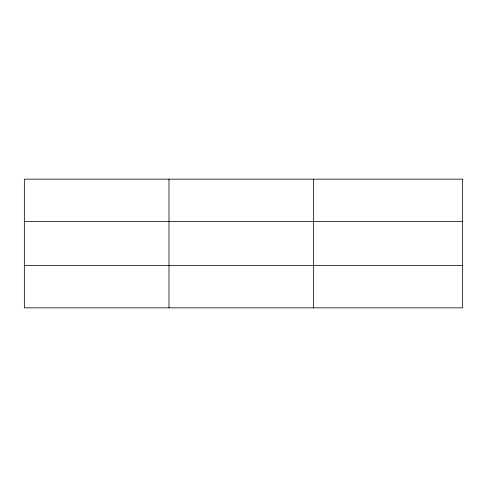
<?xml version="1.0" encoding="UTF-8"?>
<svg xmlns="http://www.w3.org/2000/svg" width="487" height="487" viewBox="0 0 487 487"><rect width="100%" height="100%" fill="white"/><g stroke="black" fill="none" stroke-linecap="round" stroke-linejoin="round"><path stroke-width="0.73" d="M168.989 179.149L168.989 307.851M313.628 179.149L313.628 307.851M24.35 221.622L462.65 221.622M24.35 265.378L462.65 265.378M462.65 179.149L462.65 307.851L24.35 307.851L24.35 179.149L462.65 179.149"/></g></svg>
